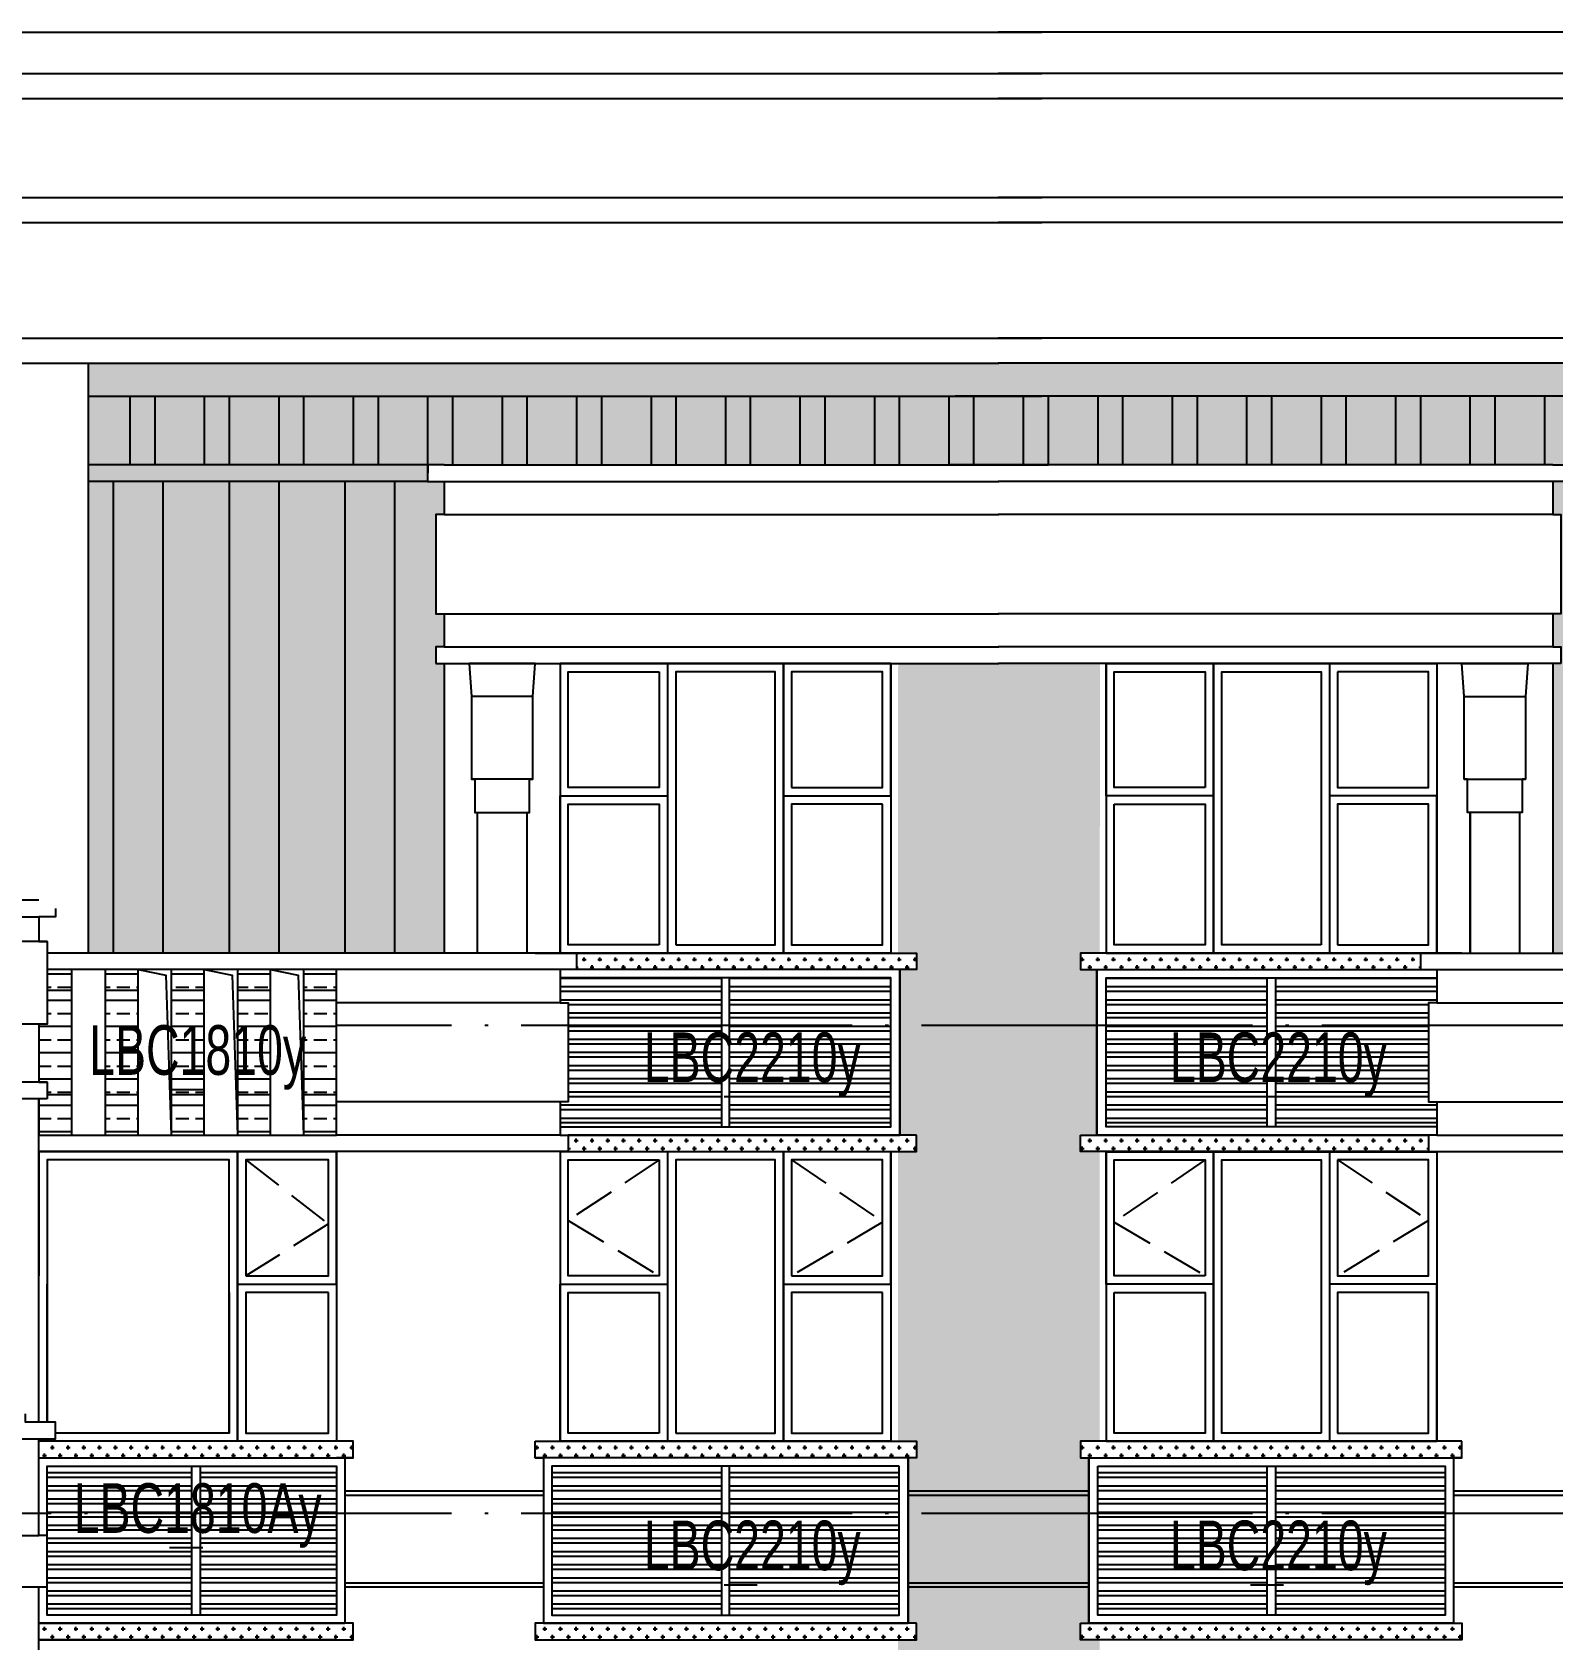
# Model space of a CAD drawing. Extents: x -12446 to 284554, y -295110 to 165007.
# Drawn here: x 69458 to 78649, y -208969 to -199254 of the extents above; entities that cross this region are included whole.
import ezdxf
from ezdxf.enums import TextEntityAlignment as Align

# ---------------------------------------------------------------- set-up
doc = ezdxf.new("R2010")
doc.units = 0
doc.header["$LTSCALE"] = 1000
doc.linetypes.add('AX-14-E$0$AX-85-M02$0$DASH', pattern=[0.35, 0.25, -0.1])
doc.linetypes.add('AX-14-E$0$DOTE', pattern=[2.42, 2, -0.2, 0.02, -0.2])
doc.layers.get('0').update_dxf_attribs({"linetype": 'CONTINUOUS'})
doc.layers.get('Defpoints').update_dxf_attribs({"linetype": 'CONTINUOUS'})
for name, color, linetype in [('A-Anno-Note', 241, 'CONTINUOUS'), ('AX-14-comp-tc$0$AX-T-LMCZ-Z$0$AX-13-E01-E03$0$A-Detl-Patt', 8, 'CONTINUOUS'), ('AX-14-comp-tc$0$灰褐色真石漆', 15, 'CONTINUOUS'), ('AX-14-E$0$A-Detl-Fine', 152, 'CONTINUOUS'), ('AX-14-E$0$A-Detl-Medm', 40, 'CONTINUOUS'), ('AX-14-E$0$A-Detl-Patt', 8, 'CONTINUOUS'), ('AX-14-E$0$A-Detl-Thin', 131, 'CONTINUOUS'), ('AX-14-E$0$A-Elev-line1', 53, 'CONTINUOUS'), ('AX-14-E$0$A-Hatch-Part', 167, 'CONTINUOUS'), ('AX-14-E$0$A-Wind-Iden', 11, 'CONTINUOUS'), ('AX-14-E$0$Ax-12~14-comp-E-prf$0$Ax-12~14-E12(RF)$0$A-Detl-Fine', 152, 'CONTINUOUS')]:
    doc.layers.add(name, color=color, linetype=linetype)
doc.layers.add('AX-14-E$0$A-Grid', color=222, linetype='AX-14-E$0$DOTE', plot=False)
doc.styles.add('AX-14-E$0$_TCH_DIM', font='JZFZ_ENA', dxfattribs={"width": 0.7, "bigfont": 'JZFZ_CNB'})
pattern_1 = [(180, (696.94, -342499.556), (-7e-15, -79.375), []), (180, (668.88, -342527.62), (-7e-15, -79.375), [])]
pattern_2 = [(180, (696.94, -342499.555), (-7e-15, -79.375), []), (180, (668.88, -342527.62), (-7e-15, -79.375), [])]
pattern_3 = [(180, (0, 0), (-1e-14, -158.75), []), (180, (-79.38, 79.38), (-1e-14, -158.75), [79.375, -39.6875])]

# ---------------------------------------------------------------- blocks, each defined once
blk = doc.blocks.new('AX-14-E$0$A$C7DED0338')
at = {"layer": 'AX-14-E$0$A-Detl-Patt'}
h = blk.add_hatch(dxfattribs=at)
h.set_pattern_fill('STEEL', color=256, scale=50, angle=135)
h.set_pattern_definition([(180, (-2388.15, -342499.556), (-7e-15, -79.375), []), (180, (-2416.21, -342527.62), (-7e-15, -79.375), [])])
h.paths.add_polyline_path([(13000, 1050), (12175, 1050), (12175, 150), (13000, 150)])
h.paths.add_polyline_path([(11250, 865), (11250, 765), (11250, 150), (12125, 150), (12125, 1050), (11250, 1050)])
h = blk.add_hatch(dxfattribs=at)
h.set_pattern_fill('STEEL', color=256, scale=50, angle=135)
h.set_pattern_definition(pattern_1)
h.paths.add_polyline_path([(14300, 1050), (15325, 1050), (15325, 150), (14300, 150)])
h = blk.add_hatch(dxfattribs=at)
h.set_pattern_fill('STEEL', color=256, scale=50, angle=135)
h.set_pattern_definition(pattern_1)
h.paths.add_polyline_path([(15375, 150), (16400, 150), (16400, 1050), (15375, 1050)])
h = blk.add_hatch(dxfattribs=at)
h.set_pattern_fill('STEEL', color=256, scale=50, angle=135)
h.set_pattern_definition(pattern_1)
h.paths.add_polyline_path([(18625, 1050), (17600, 1050), (17600, 150), (18625, 150)])
h = blk.add_hatch(dxfattribs=at)
h.set_pattern_fill('STEEL', color=256, scale=50, angle=135)
h.set_pattern_definition(pattern_1)
h.paths.add_polyline_path([(19700, 1050), (18675, 1050), (18675, 150), (19700, 150)])
at = {"layer": 'AX-14-E$0$A-Detl-Fine'}
for points in [[(12350, 1250), (12350, 2900), (11250, 2900), (11250, 1250)], [(14950, 2900), (14950, 2200), (14400, 2200), (14400, 2900), (14950, 2900)], [(15050, 1250), (15650, 1250), (15650, 2900), (15050, 2900), (15050, 1250)], [(18950, 1250), (18350, 1250), (18350, 2900), (18950, 2900), (18950, 1250)], [(19050, 2900), (19050, 2200), (19600, 2200), (19600, 2900), (19050, 2900)], [(12350, 2100), (12350, 1250), (11250, 1250), (11250, 2150)], [(11250, 690), (11250, 1050), (13000, 1050), (13000, 150), (11250, 150), (11250, 690)]]:
    blk.add_lwpolyline(points, dxfattribs=at)
for points in [[(12450, 2200), (12950, 2200), (12950, 2900), (12450, 2900)], [(15750, 2200), (16300, 2200), (16300, 2900), (15750, 2900)], [(18250, 2200), (17700, 2200), (17700, 2900), (18250, 2900)], [(12950, 2100), (12450, 2100), (12450, 1250), (12950, 1250)], [(14950, 1250), (14400, 1250), (14400, 2100), (14950, 2100)], [(16300, 2100), (15750, 2100), (15750, 1250), (16300, 1250)], [(17700, 2100), (18250, 2100), (18250, 1250), (17700, 1250)], [(19050, 1250), (19600, 1250), (19600, 2100), (19050, 2100)], [(14250, 100), (16454.7, 100), (16454.7, 1100), (14250, 1100)], [(19750, 100), (17545.3, 100), (17545.3, 1100), (19750, 1100)], [(12125, 1050), (12175, 1050), (12175, 150), (12125, 150)], [(16400, 1050), (14300, 1050), (14300, 150), (16400, 150)], [(15375, 1050), (15325, 1050), (15325, 150), (15375, 150)], [(17600, 1050), (19700, 1050), (19700, 150), (17600, 150)], [(18625, 1050), (18675, 1050), (18675, 150), (18625, 150)]]:
    blk.add_lwpolyline(points, close=True, dxfattribs=at)
at = {"layer": 'AX-14-E$0$A-Detl-Patt', "linetype": 'AX-14-E$0$AX-85-M02$0$DASH'}
for points in [[(12450, 2900), (12950, 2513.7), (12450, 2200)], [(14950, 2900), (14400, 2534.1), (14950, 2200)], [(15750, 2900), (16300, 2525), (15750, 2200)], [(18250, 2900), (17700, 2525), (18250, 2200)], [(19050, 2900), (19600, 2534.1), (19050, 2200)]]:
    blk.add_lwpolyline(points, dxfattribs=at)
at = {"layer": 'AX-14-E$0$A-Detl-Thin'}
for p, q in [((11200, 865), (11200, 3270)), ((13000, 2950), (13000, 1200)), ((14350, 2950), (14350, 1200)), ((16350, 2950), (16350, 1200)), ((17650, 2950), (17650, 1200)), ((19650, 2950), (19650, 1200)), ((13050, 1100), (13050, 100)), ((14200, 1100), (14250, 1100)), ((14250, 1100), (14250, 100)), ((16454.7, 1100), (16454.7, 100)), ((17545.3, 1100), (17545.3, 100)), ((19800, 1100), (19750, 1100)), ((19750, 1100), (19750, 100)), ((7300, 630), (11200, 630)), ((11200, 0), (11200, 320)), ((11200, 100), (13050, 100)), ((13000, 0), (11200, 0))]:
    blk.add_line(p, q, dxfattribs=at)
for points in [[(11800, 2950), (11200, 2950), (11200, 2200)], [(12400, 2150), (12400, 2950), (11800, 2950)], [(15000, 2950), (14350, 2950), (14350, 2150), (15000, 2150)], [(15700, 2150), (15700, 2950), (15000, 2950)], [(15000, 2950), (15000, 1200)], [(18300, 2150), (18300, 2950), (19000, 2950)], [(19000, 2950), (19650, 2950), (19650, 2150), (19000, 2150)], [(19000, 2950), (19000, 1200)], [(12400, 2150), (13000, 2150), (13000, 1200), (11200, 1200), (11200, 2200)], [(12400, 2150), (13000, 2150)], [(14350, 1350), (14350, 2150), (15000, 2150)], [(15700, 2150), (16350, 2150), (16350, 1200), (14350, 1200), (14350, 2150)], [(14350, 2150), (15000, 2150)], [(15700, 2150), (16350, 2150)], [(18300, 2150), (17650, 2150), (17650, 1200), (19650, 1200), (19650, 2150)], [(18300, 2150), (17650, 2150)], [(19650, 1350), (19650, 2150), (19000, 2150)], [(19650, 2150), (19000, 2150)], [(11200, 1100), (13100, 1100), (13100, 1200), (11200, 1200)], [(11200, 0), (13100, 0), (13100, 100), (11200, 100)]]:
    blk.add_lwpolyline(points, dxfattribs=at)
for points in [[(12400, 2150), (13000, 2150), (13000, 2950), (12400, 2950)], [(15700, 2150), (16350, 2150), (16350, 2950), (15700, 2950)], [(18300, 2150), (17650, 2150), (17650, 2950), (18300, 2950)], [(12400, 2150), (12400, 1200)], [(15700, 2150), (15700, 1200)], [(18300, 2150), (18300, 1200)], [(14200, 1200), (16504.7, 1200), (16504.7, 1100), (14200, 1100)], [(19800, 1200), (17495.3, 1200), (17495.3, 1100), (19800, 1100)], [(16504.7, 100), (14200, 100), (14200, 0), (16504.7, 0)], [(17495.3, 100), (19800, 100), (19800, 0), (17495.3, 0)]]:
    blk.add_lwpolyline(points, close=True, dxfattribs=at)
blk.add_wipeout([(7200, 1215), (11300, 1215), (11300, 1315), (7200, 1315)]).dxf.layer = 'AX-14-E$0$A-Detl-Thin'
blk.add_line((7300, 1215), (11200, 1215), dxfattribs=at)
blk.add_lwpolyline([(7300, 320), (11250, 320), (11250, 630), (11200, 630), (11200, 1215), (11300, 1215), (11300, 1315), (11120.2, 1315), (11120.2, 1365)], dxfattribs=at)
blk = doc.blocks.new('AX-14-E$0$A$C29E4499F')
at = {"layer": 'AX-14-E$0$A-Detl-Thin', "linetype": 'Continuous'}
for p, q in [((0, 800), (200, 800)), ((400, 800), (600, 800)), ((800, 800), (1000, 800)), ((1200, 800), (1400, 800)), ((0, 200), (200, 200)), ((400, 200), (600, 200)), ((800, 200), (1000, 200)), ((1200, 200), (1400, 200)), ((1600, 200), (1800, 200))]:
    blk.add_line(p, q, dxfattribs=at)
at = {"layer": 'AX-14-E$0$A-Detl-Thin'}
blk.add_line((1600, 800), (1800, 800), dxfattribs=at)
blk.add_wipeout([(0, 1000), (1800, 1000), (1800, 0), (0, 0)]).dxf.layer = 'AX-14-E$0$A-Detl-Thin'
at = {"layer": 'AX-14-E$0$A-Detl-Fine'}
h = blk.add_hatch(dxfattribs=at)
h.set_pattern_fill('ANSI33', color=13, scale=50, angle=135, style=0)
h.set_pattern_definition(pattern_3)
h.paths.add_polyline_path([(0, 1000), (200, 1000), (200, 0), (0, 0)])
h = blk.add_hatch(dxfattribs=at)
h.set_pattern_fill('ANSI33', color=13, scale=50, angle=135, style=0)
h.set_pattern_definition(pattern_3)
h.paths.add_polyline_path([(400, 1000), (600, 1000), (600, 0), (400, 0)])
h = blk.add_hatch(dxfattribs=at)
h.set_pattern_fill('ANSI33', color=13, scale=50, angle=135, style=0)
h.set_pattern_definition(pattern_3)
h.paths.add_polyline_path([(800, 1000), (1000, 1000), (1000, 0), (800, 0)])
h = blk.add_hatch(dxfattribs=at)
h.set_pattern_fill('ANSI33', color=13, scale=50, angle=135, style=0)
h.set_pattern_definition(pattern_3)
h.paths.add_polyline_path([(1200, 1000), (1400, 1000), (1400, 0), (1200, 0)])
h = blk.add_hatch(dxfattribs=at)
h.set_pattern_fill('ANSI33', color=13, scale=50, angle=135, style=0)
h.set_pattern_definition(pattern_3)
h.paths.add_polyline_path([(1600, 1000), (1800, 1000), (1800, 0), (1600, 0)])
at = {"layer": 'AX-14-E$0$A-Detl-Thin'}
blk.add_lwpolyline([(0, 1000), (1800, 1000), (1800, 0), (0, 0)], close=True, dxfattribs=at)
at = {"layer": 'AX-14-E$0$A-Hatch-Part'}
for p, q in [((200, 875), (0, 875)), ((600, 875), (400, 875)), ((1000, 875), (800, 875)), ((1400, 875), (1200, 875)), ((1800, 875), (1600, 875)), ((200, 245), (0, 245)), ((600, 245), (400, 245)), ((1000, 245), (800, 245)), ((1400, 245), (1200, 245)), ((1800, 245), (1600, 245))]:
    blk.add_line(p, q, dxfattribs=at)
for points in [[(1800, 0), (0, 0), (0, 1000), (1800, 1000)], [(0, 1000), (200, 1000), (200, 0), (0, 0)], [(400, 1000), (600, 1000), (600, 0), (400, 0)], [(800, 1000), (1000, 1000), (1000, 0), (800, 0)], [(1200, 1000), (1400, 1000), (1400, 0), (1200, 0)], [(1600, 1000), (1800, 1000), (1800, 0), (1600, 0)]]:
    blk.add_lwpolyline(points, close=True, dxfattribs=at)
for points in [[(400, 1000), (231.8, 966.8), (200, 0)], [(800, 1000), (631.8, 966.8), (600, 0)], [(1200, 1000), (1031.8, 966.8), (1000, 0)]]:
    blk.add_lwpolyline(points, dxfattribs=at)
blk = doc.blocks.new('AX-14-E$0$15EDDDFHDFHDHETHE')
blk.add_wipeout([(-2692, 65458.7), (-2692, 65458.7), (-2792, 65458.7), (-2792, 65358.7), (-2692, 65358.7), (-2692, 65208.7), (-2742, 65208.7), (-2742, 64708.7), (-2692, 64708.7), (-2692, 64358.7), (-2742, 64358.7), (-2742, 64258.7), (5158, 64258.7), (5158, 64358.7), (5108, 64358.7), (5108, 64708.7), (5158, 64708.7), (5158, 65208.7), (5108, 65208.7), (5108, 65358.7), (5208, 65358.7), (5208, 65458.7), (5108, 65458.7), (5108, 65458.7)]).dxf.layer = 'AX-14-E$0$A-Detl-Thin'
at = {"layer": 'AX-14-E$0$A-Detl-Thin'}
for p, q in [((-2692, 65458.7), (1258, 65458.7)), ((1308, 65358.7), (1308, 65458.7)), ((5108, 65358.7), (-2692, 65358.7)), ((1308, 65358.7), (1208, 65358.7)), ((-2742, 65208.7), (1208, 65208.7)), ((5108, 65208.7), (1208, 65208.7)), ((-2742, 64708.7), (1208, 64708.7)), ((5108, 64708.7), (1208, 64708.7)), ((-2742, 64358.7), (1208, 64358.7)), ((5108, 64358.7), (1208, 64358.7)), ((-2742, 64258.7), (1258, 64258.7)), ((5108, 64258.7), (1208, 64258.7)), ((4908, 64258.7), (5158, 64258.7))]:
    blk.add_line(p, q, dxfattribs=at)
for points in [[(-2792, 65408.7), (-2792, 65358.7), (-2692, 65358.7), (-2692, 65208.7), (-2742, 65208.7), (-2742, 64708.7), (-2692, 64708.7), (-2692, 64358.7), (-2742, 64358.7), (-2742, 64258.7)], [(5208, 65408.7), (5208, 65358.7), (5108, 65358.7), (5108, 65208.7), (5158, 65208.7), (5158, 64708.7), (5108, 64708.7), (5108, 64358.7), (5158, 64358.7), (5158, 64258.7)], [(1308, 65358.7), (1308, 65358.7), (1208, 65358.7), (1208, 65208.7), (1258, 65208.7), (1258, 64708.7), (1208, 64708.7), (1208, 64358.7), (1258, 64358.7), (1258, 64258.7)]]:
    blk.add_lwpolyline(points, dxfattribs=at)
blk = doc.blocks.new('AX-14-E$0$A$C5A565A4E')
at = {"layer": 'AX-14-E$0$A-Detl-Patt'}
h = blk.add_hatch(dxfattribs=at)
h.set_pattern_fill('STEEL', color=256, scale=50, angle=135)
h.set_pattern_definition(pattern_2)
h.paths.add_polyline_path([(14400, 300), (14350, 300), (14350, 150), (15325, 150), (15325, 1050), (14350, 1050), (14350, 900), (14400, 900)])
h = blk.add_hatch(dxfattribs=at)
h.set_pattern_fill('STEEL', color=256, scale=50, angle=135)
h.set_pattern_definition(pattern_2)
h.paths.add_polyline_path([(15375, 150), (16350, 150), (16350, 1050), (15375, 1050)])
h = blk.add_hatch(dxfattribs=at)
h.set_pattern_fill('STEEL', color=256, scale=50, angle=135)
h.set_pattern_definition(pattern_2)
h.paths.add_polyline_path([(18625, 1050), (17650, 1050), (17650, 150), (18625, 150)])
h = blk.add_hatch(dxfattribs=at)
h.set_pattern_fill('STEEL', color=256, scale=50, angle=135)
h.set_pattern_definition(pattern_2)
h.paths.add_polyline_path([(19600, 300), (19650, 300), (19650, 150), (18675, 150), (18675, 1050), (19650, 1050), (19650, 900), (19600, 900)])
at = {"layer": 'AX-14-E$0$A-Detl-Fine'}
for points in [[(14950, 2900), (14950, 2200), (14400, 2200), (14400, 2900), (14950, 2900)], [(15050, 1250), (15650, 1250), (15650, 2900), (15050, 2900), (15050, 1250)], [(18950, 1250), (18350, 1250), (18350, 2900), (18950, 2900), (18950, 1250)], [(19050, 2900), (19050, 2200), (19600, 2200), (19600, 2900), (19050, 2900)], [(14350, 300), (14350, 100), (16404.7, 100), (16404.7, 1100), (14450, 1100)], [(19650, 300), (19650, 100), (17595.3, 100), (17595.3, 1100), (19550, 1100)], [(14350, 1050), (14350, 900)], [(14350, 300), (14350, 150), (16350, 150), (16350, 1050), (14350, 1050), (14350, 900)], [(19650, 300), (19650, 150), (17650, 150), (17650, 1050), (19650, 1050), (19650, 900)], [(19650, 1050), (19650, 900)]]:
    blk.add_lwpolyline(points, dxfattribs=at)
for points in [[(15750, 2200), (16300, 2200), (16300, 2900), (15750, 2900)], [(18250, 2200), (17700, 2200), (17700, 2900), (18250, 2900)], [(14950, 1250), (14400, 1250), (14400, 2100), (14950, 2100)], [(16300, 2100), (15750, 2100), (15750, 1250), (16300, 1250)], [(17700, 2100), (18250, 2100), (18250, 1250), (17700, 1250)], [(19050, 1250), (19600, 1250), (19600, 2100), (19050, 2100)], [(15375, 1050), (15325, 1050), (15325, 150), (15375, 150)], [(18625, 1050), (18675, 1050), (18675, 150), (18625, 150)]]:
    blk.add_lwpolyline(points, close=True, dxfattribs=at)
at = {"layer": 'AX-14-E$0$A-Detl-Thin'}
for p, q in [((14350, 2950), (14350, 1200)), ((16350, 2950), (16350, 1200)), ((17650, 2950), (17650, 1200)), ((19650, 2950), (19650, 1200)), ((14350, 1200), (11200, 1200)), ((14350, 1200), (11250, 1200)), ((14450, 1200), (14350, 1200)), ((19550, 1200), (19650, 1200)), ((19650, 1200), (22750, 1200)), ((19650, 1200), (22800, 1200)), ((14350, 1100), (11250, 1100)), ((16404.7, 1100), (16404.7, 100)), ((17595.3, 1100), (17595.3, 100)), ((19650, 1100), (22750, 1100)), ((14350, 900), (11250, 900)), ((19650, 900), (22750, 900)), ((11200, 0), (11200, 319.6)), ((14350, 300), (11200, 300)), ((19650, 300), (22800, 300)), ((14350, 100), (11200, 100)), ((19650, 100), (22800, 100)), ((14400, 0), (11200, 0)), ((19600, 0), (22800, 0))]:
    blk.add_line(p, q, dxfattribs=at)
for points in [[(15000, 2950), (14350, 2950), (14350, 2150), (15000, 2150)], [(15700, 2150), (15700, 2950), (15000, 2950)], [(15000, 2950), (15000, 1200)], [(18300, 2150), (18300, 2950), (19000, 2950)], [(19000, 2950), (19650, 2950), (19650, 2150), (19000, 2150)], [(19000, 2950), (19000, 1200)], [(14350, 1350), (14350, 2150), (15000, 2150)], [(15700, 2150), (16350, 2150), (16350, 1200), (14350, 1200), (14350, 2150)], [(14350, 2150), (15000, 2150)], [(15700, 2150), (16350, 2150)], [(18300, 2150), (17650, 2150), (17650, 1200), (19650, 1200), (19650, 2150)], [(18300, 2150), (17650, 2150)], [(19650, 1350), (19650, 2150), (19000, 2150)], [(19650, 2150), (19000, 2150)], [(14200, 1200), (16504.7, 1200), (16504.7, 1100), (14450, 1100)], [(14450, 1200), (14450, 1100), (14350, 1100), (14350, 900), (14400, 900), (14400, 300), (14350, 300), (14350, 100), (14400, 100), (14400, 0)], [(19800, 1200), (17495.3, 1200), (17495.3, 1100), (19550, 1100)], [(19550, 1200), (19550, 1100), (19650, 1100), (19650, 900), (19600, 900), (19600, 300), (19650, 300), (19650, 100), (19600, 100), (19600, 0)]]:
    blk.add_lwpolyline(points, dxfattribs=at)
for points in [[(15700, 2150), (16350, 2150), (16350, 2950), (15700, 2950)], [(18300, 2150), (17650, 2150), (17650, 2950), (18300, 2950)], [(15700, 2150), (15700, 1200)], [(18300, 2150), (18300, 1200)], [(16504.7, 100), (14400, 100), (14400, 0), (16504.7, 0)], [(17495.3, 100), (19600, 100), (19600, 0), (17495.3, 0)]]:
    blk.add_lwpolyline(points, close=True, dxfattribs=at)
at = {"layer": 'AX-14-E$0$A-Detl-Fine', "color": 13, "xscale": -1}
blk.add_blockref('AX-14-E$0$A$C29E4499F', (13000, 100), dxfattribs=at)
at = {"layer": 'AX-14-E$0$A-Detl-Thin', "xscale": -1}
blk.add_blockref('AX-14-E$0$15EDDDFHDFHDHETHE', (8508, -63939.1), dxfattribs=at)
blk = doc.blocks.new('AX-14-E$0$A$C0C3905D3')
at = {"layer": 'AX-14-E$0$A-Detl-Medm'}
for p, q in [((6250, -0.4), (6250, 3564.5)), ((8400, 2950), (12052, 2950)), ((8400, 2850), (11752, 2850)), ((8400, 2650), (11752, 2650)), ((8400, 2050), (11752, 2050)), ((8400, 1850), (11752, 1850)), ((8350, 1750), (11752, 1750)), ((8399.9, 1750), (8399.9, -0.4))]:
    blk.add_line(p, q, dxfattribs=at)
for points in [[(1950, 319.4), (1950, 3564.3), (1900, 3564.5), (1900, 3715), (2000, 3715), (2000, 4415), (800, 4415), (800, 4565), (800, 4565), (300, 5165), (150, 5165), (150, 5315), (0, 5315), (0, 5565), (11752, 5565)], [(5749.9, 319.6), (5749.9, 3564.3), (5599.9, 3564.3), (5599.9, 3715), (5699.9, 3715), (5699.9, 4415), (4499.9, 4415), (4499.9, 4565), (4499.9, 4565), (3999.9, 5165), (3849.9, 5165), (3849.9, 5315), (3699.9, 5315), (3699.9, 5565), (11752, 5565)], [(1961.8, 3715), (11752, 3715)], [(1901.3, 3564.5), (11752, 3564.5)], [(8400, 2950), (8300, 2950), (8300, 2850), (8400, 2850), (8400, 2650), (8350, 2650), (8350, 2050), (8400, 2050), (8400, 1850), (8350, 1850), (8350, 1750)]]:
    blk.add_lwpolyline(points, dxfattribs=at)
at = {"layer": 'AX-14-E$0$A-Detl-Medm', "elevation": 0}
for points in [[(111.8, 5315), (11752, 5315)], [(261.8, 5165), (11752, 5165)], [(800, 4565), (11752, 4565)], [(1961.8, 4415), (11752, 4415)]]:
    blk.add_lwpolyline(points, dxfattribs=at)
at = {"layer": 'AX-14-E$0$A-Detl-Thin'}
for p, q in [((6250, 3365), (12012.7, 3365)), ((8300, 2950), (6250, 2950.1)), ((8300, 2850), (6250, 2850.1)), ((8600, 850), (8600, -0.4)), ((8899.9, 850), (8899.9, -0.4)), ((8900, 850), (8900, 0))]:
    blk.add_line(p, q, dxfattribs=at)
at = {"layer": 'AX-14-E$0$A-Elev-line1'}
for p, q in [((6500, 3365), (6500, 2950.1)), ((6650, 3365), (6650, 2950.1)), ((6950, 3365), (6950, 2950.1)), ((7100, 3365), (7100, 2950.1)), ((7400, 3365), (7400, 2950.1)), ((7550, 3365), (7550, 2950.1)), ((7850, 3365), (7850, 2950.1)), ((8000, 3365), (8000, 2950.1)), ((8300, 3365), (8300, 2950.1)), ((8450, 3365), (8450, 2950.1)), ((8750, 3365), (8750, 2950.1)), ((8900, 3365), (8900, 2950.1)), ((9200, 3365), (9200, 2950.1)), ((9350, 3365), (9350, 2950.1)), ((9650, 3365), (9650, 2950.1)), ((9800, 3365), (9800, 2950.1)), ((10100, 3365), (10100, 2950.1)), ((10250, 3365), (10250, 2950.1)), ((10550, 3365), (10550, 2950.1)), ((10700, 3365), (10700, 2950.1)), ((11000, 3365), (11000, 2950.1)), ((11150, 3365), (11150, 2950.1)), ((11450, 3365), (11450, 2950.1)), ((11600, 3365), (11600, 2950.1)), ((6399.9, 2850.1), (6399.9, -0.3)), ((6699.9, 2850.1), (6699.9, -0.3)), ((7099.9, 2850.1), (7099.9, -0.3)), ((7399.9, 2850), (7399.9, -0.3)), ((7799.9, 2850), (7799.9, -0.3)), ((8099.9, 2850), (8099.9, -0.3))]:
    blk.add_line(p, q, dxfattribs=at)
at = {"layer": 'AX-14-E$0$Ax-12~14-comp-E-prf$0$Ax-12~14-E12(RF)$0$A-Detl-Fine'}
for points in [[(8550, 1750), (8565, 1550), (8565, 1050), (8585, 1050), (8585, 850), (8915, 850), (8915, 1050), (8935, 1050), (8935, 1550), (8950, 1750)], [(8950, 1750), (8550, 1750)], [(8935, 1550), (8565, 1550)], [(8935, 1050), (8565, 1050)]]:
    blk.add_lwpolyline(points, dxfattribs=at)
blk = doc.blocks.new('AX-14-E$0$awrhhrejreyhre')
at = {"layer": 'AX-14-E$0$A-Detl-Patt'}
for p, q in [((157211.3, 200403.8), (158411.3, 200403.8)), ((157211.3, 200378.8), (158411.3, 200378.8)), ((160611, 200403.8), (161711.3, 200403.8)), ((160611, 200378.8), (161711.3, 200378.8)), ((163911, 200403.8), (165111.3, 200403.8)), ((163911, 200378.8), (165111.3, 200378.8)), ((157211.3, 199848.8), (158411.3, 199848.8)), ((157211.3, 199823.8), (158411.3, 199823.8)), ((160611, 199848.8), (161711.3, 199848.8)), ((160611, 199823.8), (161711.3, 199823.8)), ((163911, 199848.8), (165111.3, 199848.8)), ((163911, 199823.8), (165111.3, 199823.8))]:
    blk.add_line(p, q, dxfattribs=at)
blk = doc.blocks.new('AX-14-E$0$sreherhehrheg')
at = {"layer": 'AX-14-E$0$A-Detl-Thin'}
blk.add_line((155361.3, 244102.7), (155361.3, 246172.7), dxfattribs=at)
blk = doc.blocks.new('AX-14-comp-tc')
at = {"layer": 'AX-14-comp-tc$0$AX-T-LMCZ-Z$0$AX-13-E01-E03$0$A-Detl-Patt'}
h = blk.add_hatch(dxfattribs=at)
h.set_pattern_fill('CROSS', color=256, scale=30)
h.set_pattern_definition([(0, (-87666.406, -376926.206), (47.625, 47.625), [23.8125, -71.4375]), (90, (-87654.5, -376938.11), (-47.625, 47.625), [23.8125, -71.4375])])
h.paths.add_polyline_path([(72595.7, -211241.5), (74649.1, -211241.5), (74649.1, -211341.5), (72595.7, -211341.5)])
h.paths.add_polyline_path([(72545.7, -212341.5), (74649.1, -212341.5), (74649.1, -212441.5), (72545.7, -212441.5)])
h = blk.add_hatch(dxfattribs=at)
h.set_pattern_fill('CROSS', color=256, scale=30)
h.set_pattern_definition([(0, (-84371.11, -376926.206), (47.625, 47.625), [23.8125, -71.4375]), (90, (-84359.2, -376938.11), (-47.625, 47.625), [23.8125, -71.4375])])
h.paths.add_polyline_path([(75641, -211241.5), (77695.7, -211241.5), (77695.7, -211341.5), (75641, -211341.5)])
h.paths.add_polyline_path([(75641, -212341.5), (77745.7, -212341.5), (77745.7, -212441.5), (75641, -212441.5)])
h = blk.add_hatch(dxfattribs=at)
h.set_pattern_fill('CROSS', color=256, scale=30)
h.set_pattern_definition([(0, (-91071.11, -379876.595), (47.625, 47.625), [23.8125, -71.4375]), (90, (-91059.2, -379888.5), (-47.625, 47.625), [23.8125, -71.4375])])
h.paths.add_polyline_path([(69344.4, -214191.9), (71244.4, -214191.9), (71244.4, -214291.9), (69344.4, -214291.9)])
h.paths.add_polyline_path([(69344.4, -215291.9), (71244.4, -215291.9), (71244.4, -215391.9), (69344.4, -215391.9)])
h = blk.add_hatch(dxfattribs=at)
h.set_pattern_fill('CROSS', color=256, scale=30)
h.set_pattern_definition([(0, (-87666.406, -379876.595), (47.625, 47.625), [23.8125, -71.4375]), (90, (-87654.5, -379888.5), (-47.625, 47.625), [23.8125, -71.4375])])
h.paths.add_polyline_path([(72345.7, -214191.9), (74649.1, -214191.9), (74649.1, -214291.9), (72345.7, -214291.9)])
h.paths.add_polyline_path([(72345.7, -215291.9), (74649.1, -215291.9), (74649.1, -215391.9), (72345.7, -215391.9)])
h = blk.add_hatch(dxfattribs=at)
h.set_pattern_fill('CROSS', color=256, scale=30)
h.set_pattern_definition([(0, (-84371.11, -379876.595), (47.625, 47.625), [23.8125, -71.4375]), (90, (-84359.2, -379888.5), (-47.625, 47.625), [23.8125, -71.4375])])
h.paths.add_polyline_path([(75641, -214191.9), (77944.4, -214191.9), (77944.4, -214291.9), (75641, -214291.9)])
h.paths.add_polyline_path([(75641, -215291.9), (77944.4, -215291.9), (77944.4, -215391.9), (75641, -215391.9)])
at = {"layer": 'AX-14-comp-tc$0$灰褐色真石漆'}
h = blk.add_hatch(dxfattribs=at)
h.set_pattern_fill('离散材料', color=256, scale=50)
h.set_pattern_definition([(0, (-85797.83, -435401.72), (132, 228), [12, -201, 9, -87, 18, -213]), (10, (-85854.83, -435278.72), (80.67614, 285.34428), [21, -51, 27, -159, 15, -198]), (20, (-85884.83, -435374.72), (133.47095, 220.97625), [24, -165, 21, -123, 15, -96]), (30, (-85797.83, -435392.72), (-21.96926, 254.05187), [15, -99, 12, -147, 9, -195]), (40, (-85881.83, -435326.72), (33.83592, 216.370355), [12, -132, 9, -84, 24, -153]), (50, (-85836.83, -435434.72), (-80.24786, 235.7335), [6, -111, 15, -183, 18, -93]), (60, (-85827.83, -435413.72), (-99.47303, 223.70766), [15, -123, 6, -144, 12, -111]), (70, (-85860.83, -435449.72), (-109.89227, 215.58685), [9, -57, 18, -96, 12, -132]), (80, (-85845.83, -435272.72), (-208.56534, 164.71945), [21, -132, 9, -156, 18, -147]), (90, (-85827.83, -435401.72), (-264, 111), [18, -93, 12, -183, 6, -186]), (100, (-85875.83, -435308.72), (-247.97146, 145.14529), [21, -117, 18, -96, 21, -219]), (110, (-85896.83, -435479.72), (-240.44034, 81.69114), [24, -78, 12, -159, 18, -174]), (120, (-85977.83, -435443.72), (-286.64994, 28.49227), [15, -201, 18, -93, 21, -123]), (130, (-85911.83, -435509.72), (-279.10777, 71.26608), [9, -66, 12, -129, 24, -168]), (140, (-86001.83, -435269.72), (-220.59685, -34.20569), [18, -108, 21, -93, 12, -126]), (150, (-85752.83, -435527.72), (-204.82497, -120.76726), [12, -84, 24, -186, 21, -171]), (160, (-85950.83, -435359.72), (-237.90107, -162.42869), [18, -126, 15, -114, 12, -183]), (170, (-85932.83, -435431.72), (-215.64405, -169.12317), [27, -99, 18, -135, 24, -132])])
h.paths.add_polyline_path([(69647.5, -211241.3), (69647.5, -207676.6), (80647.5, -207676.7), (80647.5, -211241.4), (78496.6, -211241.7), (78498.5, -209490.9), (78547.5, -209491.1), (78547.5, -209391.1), (78497.5, -209391.1), (78497.5, -209191.1), (78547.5, -209191.1), (78547.5, -208591.1), (78497.5, -208591.1), (78497.5, -208391.1), (78597.5, -208391.1), (78597.5, -208291.7), (71697.5, -208291.1), (71697.5, -208391.1), (71797.5, -208391.1), (71797.5, -208591.1), (71747.5, -208591.1), (71747.5, -209191.1), (71797.5, -209191.1), (71797.5, -209391.1), (71747.5, -209391.1), (71747.5, -209491.1), (71797.3, -209490.9), (71797.4, -211241.7)])
h = blk.add_hatch(dxfattribs=at)
h.set_pattern_fill('离散材料', color=256, scale=50)
h.set_pattern_definition([(0, (-85797.83, -435401.72), (132, 228), [12, -201, 9, -87, 18, -213]), (10, (-85854.83, -435278.72), (80.67614, 285.34428), [21, -51, 27, -159, 15, -198]), (20, (-85884.83, -435374.72), (133.47095, 220.97625), [24, -165, 21, -123, 15, -96]), (30, (-85797.83, -435392.72), (-21.96926, 254.05187), [15, -99, 12, -147, 9, -195]), (40, (-85881.83, -435326.72), (33.83592, 216.370355), [12, -132, 9, -84, 24, -153]), (50, (-85836.83, -435434.72), (-80.24786, 235.7335), [6, -111, 15, -183, 18, -93]), (60, (-85827.83, -435413.72), (-99.47303, 223.70766), [15, -123, 6, -144, 12, -111]), (70, (-85860.83, -435449.72), (-109.89227, 215.58685), [9, -57, 18, -96, 12, -132]), (80, (-85845.83, -435272.72), (-208.56534, 164.71945), [21, -132, 9, -156, 18, -147]), (90, (-85827.83, -435401.72), (-264, 111), [18, -93, 12, -183, 6, -186]), (100, (-85875.83, -435308.72), (-247.97146, 145.14529), [21, -117, 18, -96, 21, -219]), (110, (-85896.83, -435479.72), (-240.44034, 81.69114), [24, -78, 12, -159, 18, -174]), (120, (-85977.83, -435443.72), (-286.64994, 28.49227), [15, -201, 18, -93, 21, -123]), (130, (-85911.83, -435509.72), (-279.10777, 71.26608), [9, -66, 12, -129, 24, -168]), (140, (-86001.83, -435269.72), (-220.59685, -34.20569), [18, -108, 21, -93, 12, -126]), (150, (-85752.83, -435527.72), (-204.82497, -120.76726), [12, -84, 24, -186, 21, -171]), (160, (-85950.83, -435359.72), (-237.90107, -162.42869), [18, -126, 15, -114, 12, -183]), (170, (-85932.83, -435431.72), (-215.64405, -169.12317), [27, -99, 18, -135, 24, -132])])
h.paths.add_polyline_path([(74539.5, -209491.1), (74537.5, -211241.9), (74647.5, -211241.9), (74647.5, -211341.9), (74552.2, -211341.9), (74552.2, -212341.9), (74647.5, -212341.9), (74647.5, -212441.9), (74537.5, -212441.9), (74537.5, -214191.9), (74647.5, -214191.9), (74647.5, -214291.9), (74602.2, -214291.9), (74602.2, -215291.9), (74647.5, -215291.9), (74647.5, -215391.9), (74537.5, -215391.9), (74537.5, -217141.9), (75757.5, -217141.9), (75757.5, -215391.9), (75647.5, -215391.9), (75647.5, -215291.9), (75692.8, -215291.9), (75692.8, -214291.9), (75647.5, -214291.9), (75647.5, -214191.9), (75757.5, -214191.9), (75757.5, -212441.9), (75647.5, -212441.9), (75647.5, -212341.9), (75742.8, -212341.9), (75742.8, -211341.9), (75647.5, -211341.9), (75647.5, -211241.9), (75757.5, -211241.9), (75759.5, -209491.1)])
blk = doc.blocks.new('AX-14-E$0$JB-WIDR-TAG')
at = {"layer": 'Defpoints'}
blk.add_line((-1.694, -2.375), (0.306, -2.375), dxfattribs=at)
at = {"style": 'AX-14-E$0$_TCH_DIM', "width": 0.7}
blk.add_attdef('WD_TAG', text='', height=3, dxfattribs=at).set_placement((0, 0), align=Align.MIDDLE_CENTER)
blk = doc.blocks.new('AX-14-E$0$wegwgewhrejsr')
at = {"layer": 'AX-14-E$0$A-Wind-Iden', "xscale": 100, "yscale": 100, "zscale": 100, "rotation": 3.415094585006376e-08}
for p, values in [((156318.1, 203068.3), {'WD_TAG': 'LBC1810y'}), ((159670.1, 203024.5), {'WD_TAG': 'LBC2210y'}), ((162850, 203024.5), {'WD_TAG': 'LBC2210y'}), ((156318.1, 200300.3), {'WD_TAG': 'LBC1810Ay'}), ((159670.1, 200074.5), {'WD_TAG': 'LBC2210y'}), ((162850, 200074.5), {'WD_TAG': 'LBC2210y'})]:
    blk.add_blockref('AX-14-E$0$JB-WIDR-TAG', p, dxfattribs=at).add_auto_attribs(values)
blk = doc.blocks.new('AX-14-E')
at = {"layer": 'AX-14-E$0$A-Detl-Medm'}
for p, q in [((75052.1, -199253.6), (75561.2, -199253.6)), ((75052.1, -199503.6, 0), (75561.2, -199503.6, 0)), ((75052.1, -199653.6, 0), (75561.2, -199653.6, 0)), ((75052.1, -200253.6, 0), (75561.2, -200253.6, 0)), ((75052.1, -200403.6, 0), (75561.2, -200403.6, 0)), ((75052.1, -201103.6), (75561.2, -201103.6))]:
    blk.add_line(p, q, dxfattribs=at)
at = {"layer": 'AX-14-E$0$A-Grid'}
for p, q in [((55473.5, -205254.4), (94520.7, -205254.4)), ((55473.5, -208204.4), (94520.7, -208204.4))]:
    blk.add_line(p, q, dxfattribs=at)
at = {"layer": 'AX-14-E$0$A-Detl-Thin'}
blk.add_blockref('AX-14-E$0$A$C7DED0338', (58298.5, -208969.4), dxfattribs=at)
blk.add_line((71398.5, -207869.4), (71298.5, -207869.4), dxfattribs=at)
blk.add_blockref('AX-14-E$0$A$C5A565A4E', (58298.5, -206019), dxfattribs=at)
at = {"layer": 'AX-14-E$0$A-Detl-Thin', "color": 6}
blk.add_blockref('AX-14-E$0$awrhhrejreyhre', (-85859.7, -408473.3), dxfattribs=at)
at = {"layer": 'AX-14-E$0$A-Detl-Thin', "color": 1}
blk.add_blockref('AX-14-E$0$sreherhehrheg', (-85862.8, -454822.1), dxfattribs=at)
at = {"layer": 'AX-14-E$0$A-Detl-Thin'}
blk.add_lwpolyline([(71848.6, -201868.6), (71848.5, -201968.6), (71948.5, -201968.6), (71948.5, -202168.6), (71898.5, -202168.6), (71898.5, -202768.6), (71948.5, -202768.6), (71948.5, -202968.6), (71898.5, -202968.6), (71898.5, -203068.6)], dxfattribs=at)
for name, p in [('AX-14-comp-tc', (152.8, 6422.5)), ('AX-14-E$0$A$C0C3905D3', (63548.5, -204818.6)), ('AX-14-E$0$wegwgewhrejsr', (-85859.7, -408473.3))]:
    blk.add_blockref(name, p, dxfattribs=at)
at = {"layer": 'AX-14-E$0$A-Detl-Thin', "xscale": -1}
blk.add_blockref('AX-14-E$0$A$C0C3905D3', (87048.5, -204818.6), dxfattribs=at)

msp = doc.modelspace()

# ---------------------------------------------------------------- block references
at = {"layer": 'A-Anno-Note'}
msp.add_blockref('AX-14-E', (0, 0), dxfattribs=at)

doc.saveas('drawing.dxf')
